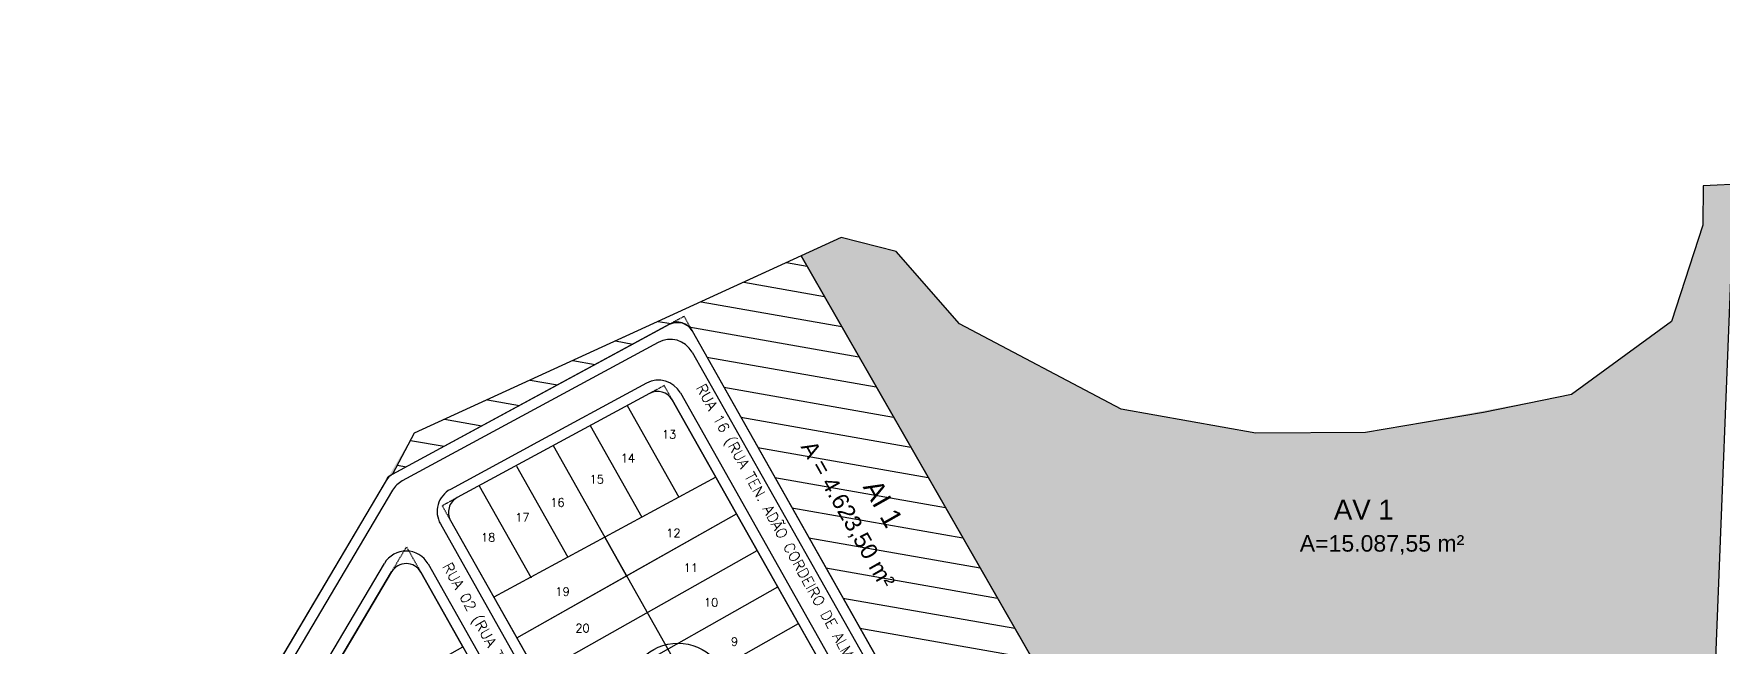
# Model space of a CAD drawing. Header units: millimetres. Extents: x 1794 to 8081, y 409 to 2272.
# Drawn here: x 7115.7 to 7517.2, y 1037.3 to 1182.9 of the extents above; entities that cross this region are included whole.
import ezdxf
from ezdxf.enums import TextEntityAlignment as Align

# ---------------------------------------------------------------- set-up
doc = ezdxf.new("R2010")
doc.units = ezdxf.units.MM
doc.linetypes.add('HIDDEN', pattern=[0.375, 0.25, -0.125])
for name, color, linetype in [('03 - CALÇADA', 1, 'Continuous'), ('BOUNDARY LOTES', 2, 'Continuous'), ('bOUNDARY QDAS', 3, 'Continuous'), ('boundary quadras', 232, 'Continuous'), ('DIMENSOES', 1, 'Continuous'), ('FAIXAS VERDES', 62, 'Continuous'), ('HATCH', 8, 'Continuous'), ('LOTES', 2, 'Continuous'), ('Poligonal', 3, 'Continuous'), ('PROJEÇÃO', 8, 'HIDDEN'), ('QUADRAS', 3, 'Continuous'), ('Texto', 2, 'Continuous'), ('texto - ruas', 2, 'Continuous'), ('Texto Lotes', 31, 'Continuous'), ('TEXTO-80', 3, 'Continuous')]:
    doc.layers.add(name, color=color, linetype=linetype)
doc.styles.add('arcad1', font='romans.shx')
doc.styles.add('ARIAL', font='arial.ttf', dxfattribs={"height": 0.25})
doc.styles.add('style1', font='tahoma.ttf')

# ---------------------------------------------------------------- blocks, each defined once
blk = doc.blocks.new('NUM_quadra')
blk.add_circle((0, 0), 0.2)
at = {"insert": (-0.1419, 0.1285), "char_height": 0.05, "width": 0.2663, "attachment_point": 1, "style": 'style1'}
blk.add_mtext('\\fArial|b0|i0|c0|p34;QUADRA', dxfattribs=at)
at = {"style": 'style1'}
blk.add_attdef('00', text='', height=0.18, dxfattribs=at).set_placement((0, -0.1335), align=Align.CENTER)

msp = doc.modelspace()

# ---------------------------------------------------------------- hatches: boundary and pattern name
at = {"layer": 'FAIXAS VERDES'}
h = msp.add_hatch(dxfattribs=at)
h.set_pattern_fill('AR-SAND', color=256, scale=0.1, style=0)
h.set_pattern_definition([(37.5, (7199.8053, 999.8435), (-0.160003, 4.894132), [0, -3.8608, 0, -4.318, 0, -4.1275]), (7.5, (7199.805, 999.8435), (4.49523, 7.16825), [0, -2.0828, 0, -3.4798, 0, -1.3335]), (327.5, (7196.681, 999.8435), (7.909924, 0.01437), [0, -1.27, 0, -4.572, 0, -5.969]), (317.5, (7196.681, 999.8435), (7.63556, 2.22929), [0, -0.635, 0, -2.9972, 0, -3.429])])
h.paths.add_polyline_path([(7201.07, 1078.216), (7206.168, 1087.936), (7201.085, 1079.356), (7199.805, 1077.139)])
h.paths.add_polyline_path([(7367.485, 1009.396), (7367.305, 1009.337), (7371.616, 1010.616), (7377.251, 1012.218), (7382.924, 1013.759), (7387.835, 1015.036), (7391.367, 1015.921), (7399.326, 1017.817), (7408.161, 1019.761), (7418.347, 1021.797), (7425.586, 1023.11), (7431.59, 1024.117), (7438.465, 1025.177), (7447.209, 1026.386), (7457.152, 1027.57), (7463.898, 1028.258), (7473.423, 1029.074), (7483.254, 1029.724), (7489.808, 1030.05), (7501.507, 1030.418), (7512.149, 1030.515), (7512.783, 1030.672), (7513.541, 1030.978), (7514.445, 1031.63), (7515.315, 1032.86), (7515.671, 1034.356), (7519.737, 1136.448), (7520.16, 1138.085), (7521.22, 1139.401), (7558.17, 1169.251), (7575.109, 1182.936), (7554.11, 1170.98), (7541.85, 1157.563), (7533.376, 1151.215), (7522.768, 1147.246), (7512.675, 1146.753), (7512.589, 1137.394), (7505.16, 1114.509), (7481.359, 1097.126), (7432.36, 1088.101), (7406.325, 1087.947), (7374.265, 1093.668), (7335.825, 1113.949), (7320.791, 1131.127), (7307.696, 1134.461), (7298.197, 1130.108)])
edge = h.paths.add_edge_path()
edge.add_line((7339.475, 1000.087), (7334.619, 1001.877))
edge.add_arc((7338.103, 1003.844), 4, 209.44373, 290.07416)
at = {"layer": 'HATCH'}
h = msp.add_hatch(dxfattribs=at)
h.set_pattern_fill('ANSI31', color=256, scale=2, angle=125, style=0)
h.set_pattern_definition([(170, (7956.8845, 734.494), (-1.102666, -6.25353), [])])
h.paths.add_polyline_path([(7298.197, 1130.108), (7206.168, 1087.936), (7201.07, 1078.216), (7266.894, 1113.862), (7268.064, 1114.276), (7269.905, 1114.188), (7271.392, 1113.39), (7272.282, 1112.31), (7330.982, 1008.32), (7334.619, 1001.877), (7339.475, 1000.087), (7367.485, 1009.396)])

# ---------------------------------------------------------------- linework, layer by layer
at = {"layer": '03 - CALÇADA'}
for p, q in [((7264.196, 1109.558), (7203.355, 1076.611)), ((7261.404, 1099.858), (7233.608, 1084.805)), ((7234.782, 1085.441), (7214.792, 1074.616)), ((7201.05, 1074.393), (7085.434, 879.225)), ((7212.424, 1066.39), (7266.663, 970.302)), ((7145.829, 967.048), (7199.123, 1057.013)), ((7209.51, 1056.904), (7261.26, 965.227))]:
    msp.add_line(p, q, dxfattribs=at)
for centre, start, end in [((7267.054, 1104.282), 29.44373, 118.4367), ((7264.261, 1094.582), 29.44373, 118.4367), ((7206.213, 1071.335), 118.4367, 149.35778), ((7217.649, 1069.34), 118.4367, 209.44373), ((7204.285, 1053.955), 29.44373, 149.35778)]:
    msp.add_arc(centre, 6, start, end, dxfattribs=at)
at = {"layer": 'BOUNDARY LOTES'}
for points in [[(7282.825, 1068.814), (7277.91, 1077.523), (7251.525, 1063.235), (7256.7, 1054.067)], [(7251.525, 1063.235), (7225.141, 1048.947), (7230.575, 1039.32), (7256.7, 1054.067)]]:
    msp.add_lwpolyline(points, close=True, dxfattribs=at)
msp.add_lwpolyline([(7217.759, 1037.206), (7207.758, 1054.922, 0.5768504), (7200.833, 1054.995), (7186.718, 1031.167), (7191.634, 1022.459)], format="xyb", close=True, dxfattribs=at)
at = {"layer": 'bOUNDARY QDAS'}
msp.add_lwpolyline([(7298.197, 1130.108), (7206.168, 1087.936), (7201.07, 1078.216), (7266.894, 1113.862), (7268.064, 1114.276), (7269.905, 1114.188), (7271.392, 1113.39), (7272.282, 1112.31), (7330.982, 1008.32), (7334.619, 1001.877), (7339.475, 1000.087), (7367.485, 1009.396), (7298.197, 1130.108)], close=True, dxfattribs=at)
at = {"layer": 'boundary quadras'}
for points in [[(7287.741, 1060.106), (7267.551, 1095.874, 0.409075), (7262.162, 1097.425), (7216.43, 1072.66, 0.4193709), (7214.851, 1067.176), (7223.784, 1051.351), (7245.322, 1013.195), (7255.47, 995.218), (7268.162, 972.733), (7272.948, 975.435, -0.0134243), (7280.151, 979.386, -0.0229707), (7322.385, 998.703), (7320.075, 1002.824)], [(7235.372, 944.975), (7239.757, 949.531, -0.0400191), (7258.091, 965.756), (7207.758, 1054.922, 0.5768504), (7200.833, 1054.995), (7160.467, 986.853), (7110.982, 903.32), (7098.231, 880.893), (7137.399, 843.192), (7205.708, 914.157), (7227.553, 936.852)]]:
    msp.add_lwpolyline(points, format="xyb", close=True, dxfattribs=at)
at = {"layer": 'DIMENSOES'}
for p, q in [((7272.279, 1107.231), (7332.651, 1000.279)), ((7269.486, 1097.531), (7325.017, 999.155)), ((7199.805, 1077.139), (7199.985, 1077.499))]:
    msp.add_line(p, q, dxfattribs=at)
at = {"layer": 'LOTES', "ltscale": 0.6}
for p, q in [((7256.824, 1094.534), (7269.115, 1072.76)), ((7248.029, 1089.772), (7260.32, 1067.997)), ((7239.234, 1085.009), (7294.778, 986.611)), ((7230.526, 1080.093), (7242.731, 1058.472)), ((7277.91, 1077.523), (7225.141, 1048.947)), ((7221.645, 1075.484), (7234.022, 1053.556)), ((7230.575, 1039.32), (7282.825, 1068.814)), ((7230.575, 1039.32), (7282.825, 1068.814)), ((7235.491, 1030.612), (7287.741, 1060.106)), ((7240.406, 1021.903), (7292.657, 1051.397)), ((7245.322, 1013.195), (7297.572, 1042.689))]:
    msp.add_line(p, q, dxfattribs=at)
at = {"layer": 'LOTES'}
msp.add_line((7199.534, 1076.738), (7171.533, 1029.471), dxfattribs=at)
at = {"layer": 'Poligonal', "color": 7}
for p, q in [((7512.675, 1146.753), (7512.589, 1137.394)), ((7522.768, 1147.246), (7512.675, 1146.753)), ((7512.589, 1137.394), (7505.16, 1114.509)), ((7307.696, 1134.461), (7206.168, 1087.936)), ((7320.791, 1131.127), (7307.696, 1134.461)), ((7335.825, 1113.949), (7320.791, 1131.127)), ((7374.265, 1093.668), (7335.825, 1113.949)), ((7505.16, 1114.509), (7481.359, 1097.126)), ((7481.359, 1097.126), (7460.464, 1092.917)), ((7406.325, 1087.947), (7374.265, 1093.668)), ((7460.464, 1092.917), (7432.36, 1088.101)), ((7432.36, 1088.101), (7406.325, 1087.947))]:
    msp.add_line(p, q, dxfattribs=at)
at = {"layer": 'Poligonal'}
msp.add_line((7200.098, 1077.69), (7030.409, 791.244), dxfattribs=at)
at = {"layer": 'PROJEÇÃO', "ltscale": 0.6}
for p, q in [((7270.35, 1115.733), (7266.894, 1113.862)), ((7270.35, 1115.733), (7272.282, 1112.31)), ((7265.619, 1099.297), (7262.162, 1097.425)), ((7265.619, 1099.297), (7267.52, 1095.928)), ((7216.43, 1072.66), (7212.85, 1070.721)), ((7212.85, 1070.721), (7214.851, 1067.176)), ((7200.833, 1054.995), (7204.359, 1060.945)), ((7204.359, 1060.945), (7207.758, 1054.922))]:
    msp.add_line(p, q, dxfattribs=at)
at = {"layer": 'QUADRAS'}
msp.add_line((7515.671, 1034.356), (7519.737, 1136.448), dxfattribs=at)
at = {"layer": 'QUADRAS', "ltscale": 0.6}
for p, q in [((7298.197, 1130.108), (7367.485, 1009.396)), ((7266.894, 1113.862), (7200.098, 1077.69)), ((7272.282, 1112.31), (7334.619, 1001.877)), ((7262.162, 1097.425), (7216.43, 1072.66)), ((7267.551, 1095.874), (7322.562, 998.419)), ((7214.851, 1067.176), (7268.483, 972.164)), ((7096.887, 879.526), (7200.833, 1054.995)), ((7207.758, 1054.922), (7258.873, 964.37))]:
    msp.add_line(p, q, dxfattribs=at)
for centre, start, end in [((7268.799, 1110.344), 29.44373, 118.4367), ((7264.067, 1093.908), 29.44373, 118.4367), ((7202.975, 1074.699), 118.4367, 149.35778), ((7218.334, 1069.142), 118.4367, 209.44373), ((7204.275, 1052.956), 29.44373, 149.35778)]:
    msp.add_arc(centre, 4, start, end, dxfattribs=at)

# ---------------------------------------------------------------- block references
at = {"layer": 'TEXTO-80', "xscale": 60, "yscale": 60, "zscale": 60}
msp.add_blockref('NUM_quadra', (7268.911, 1026.013), dxfattribs=at).add_auto_attribs({'00': 'B'})

# ---------------------------------------------------------------- texts
at = {"layer": 'Texto', "style": 'ARIAL'}
for s, height, p in [('A = 4.623,50 m²', 3.92, (7299.728, 1085.716)), ('AI 1', 4.704, (7314.829, 1076.353))]:
    msp.add_text(s, height=height, rotation=299.49068, dxfattribs=at).set_placement(p, align=Align.MIDDLE_LEFT)
for s, height, p in [('AV 1', 4.704, (7424.859, 1069.795)), ('A=15.087,55 m²', 3.92, (7416.757, 1061.765))]:
    msp.add_text(s, height=height, dxfattribs=at).set_placement(p, align=Align.MIDDLE_LEFT)
at = {"layer": 'texto - ruas', "char_height": 2.5, "width": 122.85234, "attachment_point": 1}
for s, insert, rotation in [('{\\Fromans|c0;RUA 16 (RUA TEN. ADÃO CORDEIRO DE ALMEIDA)}', (7275.311, 1100.029), 298.76977), ('{\\Fromans|c0;RUA 02 (RUA TICIANO  DIAS  RIBEIRO FILHO)}', (7215.003, 1057.524), 299.33742)]:
    msp.add_mtext(s, dxfattribs=dict(at, insert=insert, rotation=rotation))
at = {"layer": 'Texto Lotes', "style": 'arcad1'}
for s, p in [('13', (7266.797, 1087.683)), ('14', (7257.014, 1082.036)), ('15', (7249.627, 1077.024)), ('16', (7240.261, 1071.483)), ('17', (7231.921, 1067.936)), ('18', (7223.795, 1063.179)), ('12', (7267.811, 1064.221)), ('11', (7271.966, 1055.972)), ('19', (7241.479, 1050.312)), ('10', (7276.813, 1047.725)), ('20', (7246.218, 1041.612)), ('9', (7282.36, 1038.418))]:
    msp.add_text(s, height=2, dxfattribs=at).set_placement(p, align=Align.MIDDLE_CENTER)

doc.saveas('drawing.dxf')
